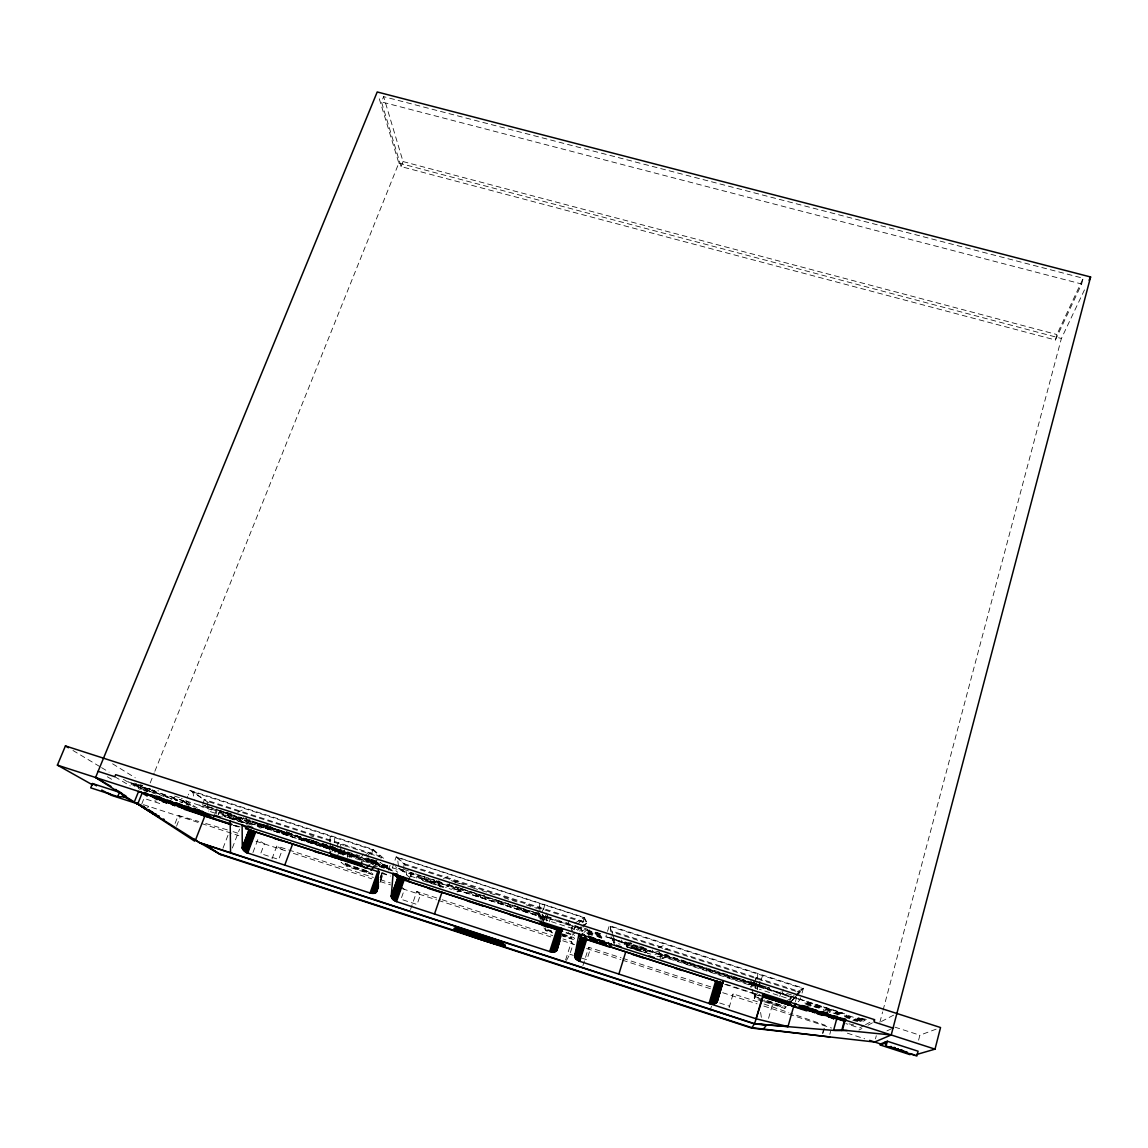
<?xml version="1.0" encoding="UTF-8"?>
<svg xmlns="http://www.w3.org/2000/svg" width="1148" height="1148" viewBox="0 0 1148 1148"><rect width="100%" height="100%" fill="white"/><g stroke="black" fill="none" stroke-linecap="round" stroke-linejoin="round"><path stroke-width="0.75" stroke-dasharray="5 3.75" d="M614.496 943.068L614.496 938.174M612.271 936.165L612.286 931.143L610.406 926.536L803.026 988.6L796.109 995.933M755.528 988.356L755.671 979.99M757.436 989.519L757.58 980.894M757.608 979.172L757.694 973.992L756.058 979.402M546.778 920.997L547.223 914.497M542.631 920.294L543.219 911.942M706.321 970.792L706.58 968.438M329.634 841.714L330.366 836.203L330.481 841.269M334.255 842.316L334.872 837.667M709.823 971.925L710.138 969.586M376.056 866.898L372.583 864.085L339.392 853.351L339.894 849.649L346.151 854.499L259.362 826.216L252.244 821.337M411.027 876.943L411.644 872.337M343.769 854.772L345.003 845.746L381.739 857.585L377.821 860.369M403.551 868.433L404.225 863.698L397.38 857.556L398.485 866.066M347.442 857.484L348.504 850.568M337.182 852.39L338.201 846.004M538.756 908.943L539.919 903.462L539.976 918.859M543.607 909.603L544.597 904.983M535.413 912.588L542.731 914.956L541.942 918.63L544.138 921.614M546.477 920.093L547.768 914.109M779.808 996.536L781.372 990.423M782.089 994.398L783.295 989.691M918.601 1040.16L919.878 1035.195L937.356 1028.708M248.671 822.886L386.847 867.371L380.045 862.363L385.412 866.855L383.748 866.467M386.804 867.271L387.407 865.606L386.847 867.371M875.465 1038.868L876.297 1035.711M879.87 1022.28L882.625 1011.89M883.085 1010.154L1061.383 338.488L1085.219 288.32M1081.646 284.015L1083.181 278.247L383.633 96.633L381.48 101.914L401.054 166.575L1055.428 339.995L1081.646 284.015L381.48 101.914M1055.428 339.995L1056.892 334.542L1083.181 278.247M757.092 989.174L758.326 984.64M759.947 982.157L758.67 986.821L759.761 984.711M822.413 1033.559L823.69 1028.881M823.102 1033.114L824.393 1028.407M829.803 1034.291L830.664 1031.162M684.179 963.631L684.093 961.163L664.491 954.835L661.966 956.069L662.339 958.221L664.879 957.389L752.93 986.089L753.805 982.903M754.81 982.085L753.92 985.285L789.924 996.923L791.517 994.972L784.83 992.819M754.997 981.397L756.073 977.522L756.231 987.983L754.939 983.162L753.92 985.285L750.706 980.765M729.396 978.254L730.028 976.015M216.054 814.104L216.857 811.205M798.19 1001.845L800.228 999.607L801.591 994.713M802.05 993.092L803.428 988.184L609.315 925.661L605.814 936.782L800.228 999.607M764.539 1001.874L784.787 1008.446L785.677 1005.275M789.652 1001.601L791.517 994.972M795.406 1001.687L796.698 997.067M768.557 1018.348L773.207 1001.989M762.846 1001.329L754.408 998.602L755.771 993.852M202.981 803.901L204.258 799.453L192.85 791.905L194.457 800.429M729.138 1007.6L733.127 993.881L757.407 1001.759M759.933 981.31L757.694 988.715L754.595 987.711M761.138 980.134L762.53 975.556M611.066 936.682L612.271 939.509L622.56 942.824L623.134 941.288L646.539 948.851L645.994 950.4L659.024 954.619L660.043 951.247M659.899 959.384L661.176 955.696L753.117 985.415M732.926 979.388L733.601 977.163M710.038 1010.929L711.588 1005.906M612.286 940.8L613.706 936.294L609.315 925.661M588.192 934.615L590.101 928.603M582.883 965.698L588.723 947.287L621.097 957.791M566.495 960.431L569.853 954.232L573.082 944.144L571.46 941.69L562.965 938.92M582.495 931.602L580.788 928.603L582.309 923.839M582.811 922.26L584.332 917.496L396.175 856.882L392.343 867.701L397.696 872.25M572.809 925.776L570.743 932.233L576.669 925.575M565.577 960.058L571.46 941.69M541.038 919.06L542.602 914.239L544.855 917.381L542.789 923.724M732.453 995.876L733.127 993.881M449.499 882.927L448.38 886.213L435.752 882.138L433.126 879.626M410.51 909.489L416.781 891.508L440.588 899.228M409.951 876.957L411.486 872.566M416.494 878.062L417.054 876.441L419.063 875.68L416.494 878.062L406.665 874.876L406.234 871.576M388.411 870.084L390.492 864.243M380.146 877.517C384.221 866.266 383.016 877.402 380.06 881.19M384.006 866.683L384.594 865.004L387.378 865.721M380.447 877.546L382.112 872.853M380.218 879.626L382.585 872.954M380.06 882.396L383.36 872.91M371.45 853.983L373.114 849.362L190.037 790.398L188.272 794.904M376.271 861.086C378.897 866.08 366.312 859.866 373.057 859.924M368.178 857.628C366.169 860.699 376.142 863.942 376.501 860.512M360.458 864.387L363.27 856.552M347.184 863.124L346.093 866.123L374.535 875.336L371.034 872.609M357.272 856.695L355.277 855.102L297.562 836.462L299.886 838.14L357.272 856.695L357.875 855.016M336.737 857.226L341.458 846.98M331.93 851.658L333.063 848.544M299.886 838.14L300.503 836.49M290.645 836.031L291.262 834.381M259.534 823.891L265.303 827.88L291.075 836.203L291.692 834.553L288.736 832.573L288.105 834.223L280.514 831.769L281.145 830.119M271.976 858.919L276.783 846.076L373.401 877.431M282.824 833.534L283.298 832.3M283.097 833.591L283.714 831.941M269.737 828.296L270.354 826.632L272.994 828.483L272.377 830.133L262.878 826.072L263.509 824.422M277.055 829.588L279.696 831.453L270.225 828.382L270.856 826.732M272.822 830.305L273.439 828.655L270.627 826.689L262.906 824.651L262.433 825.9M252.947 852.534L257.812 839.676L264.356 843.924L260.696 853.61L278.691 859.465L282.322 849.764L276.783 846.076M265.303 827.88L265.92 826.23L263.064 824.235M250.364 823.475L250.982 821.839L384.594 865.004M341.028 853.753L336.106 848.429L256.018 822.556L251.857 825.053L239.832 821.164L240.434 819.586L237.794 817.347L220.488 811.751L218.823 812.597L218.22 814.162L222.296 816.816M232.355 847.999L239.573 829.129M228.151 813.387L233.647 817.046L245.83 820.978L247.05 817.792M249.288 822.987L246.375 821.896L246.992 820.26L243.132 817.634M222.999 848.185L227.935 835.371M215.135 813.243L217.072 808.249M174.596 796.109L181.398 798.305L181.671 797.616M175.084 823.417L178.241 815.41L198.848 821.48M197.399 808.206L185.904 800.917L187.669 796.396M176.548 826.216L180.322 816.644L178.241 815.41M401.054 166.575L403.048 161.567L383.633 96.633M147.705 807.919L148.365 806.269M141.706 804.117L143.988 798.405L159.457 803.413L154.837 800.658M150.201 782.922L154.205 772.948M154.865 771.284L398.83 163.073L378.252 95.356M571.23 928.761L572.407 925.891M567.528 924.714L569.365 920.294M549.218 921.643L551.054 917.352M450.145 885.366L445.553 887.461L451.322 889.327L455.899 886.902L460.118 891.121L545.687 918.056L455.914 889.528L451.982 885.639M544.855 917.381L546.764 913.004M748.941 984.812L750.06 982.258L753.088 986.936M541.268 920.61L540.263 915.903L541.583 912.904M541.87 912.244L543.463 908.613M752.887 983.449L753.734 981.612M752.93 986.089L754.121 983.563L753.016 987.194L750.06 982.258M435.752 882.138L436.513 880.674M752.069 989.203L754.408 998.602L755.398 996.722L754.609 993.551M757.379 992.963L756.331 994.957L759.632 996.019M400.91 869.667L403.106 871.576L413.079 874.805L413.854 873.355M370.876 864.186L373.99 858.79M360.859 858.159L363.285 854.026M349.609 857.298L352.006 853.294M769.189 987.926L664.448 954.605L659.454 956.944M335.087 852.691L334.542 849.649L336.249 846.837M336.637 846.22L338.717 842.819M233.647 817.046L234.608 815.683L212.724 808.608L211.749 809.971L202.12 806.857L197.714 804.016M361.563 863.066L365.997 857.771M367.116 856.451L372.655 849.836L380.045 856.15L204.258 799.453M375.252 865.291L377.419 862.722M784.787 1008.446L786.251 1006.724L766.764 1000.41M797.099 995.503L803.428 988.184M577.846 924.24L583.758 917.596L586.284 922.418L582.538 925.876M579.553 931.128L581.849 928.545M582.997 927.254L586.456 923.379L405.402 864.989M218.22 814.162L220.488 811.751M790.341 1002.046L794.947 997.153M794.789 997.684L792.35 1000.267L794.545 997.827M792.177 1000.683L795.865 996.808M804.82 1002.993L812.138 1004.758L806.183 1003.438M584.002 932.434L586.413 930.181M581.29 927.039L572.565 935.118L575.119 927.168L540.263 915.903L538.713 913.794M383.561 867.831L386.144 865.692M370.732 863.841L374.722 860.541M829.315 1012.737L830.621 1011.675L823.245 1009.881L830.076 1012.091M833.118 1013.081L840.551 1014.889L834.496 1013.526M364.619 855.59L372.655 849.836L192.85 791.905M372.583 864.085L376.917 861.474M824.551 1025.767L825.254 1025.264L790.484 1013.196M844.282 1015.779L851.816 1017.602L845.674 1016.224M574.818 923.222L583.758 917.596L397.38 857.556M580.658 927.01L576.31 929.736L541.942 918.63L538.799 913.679L542.043 918.371M582.108 926.106L586.456 923.379M852.835 1020.342L860.311 1022.179L859.651 1022.552M853.825 1025.006L846.607 1023.227M866.381 1019.395L858.604 1017.788L865.635 1020.055M797.272 991.786L803.026 988.6M794.086 995.589L788.518 998.674L759.316 989.232M795.492 994.828L799.668 992.503L612.716 932.205M864.028 1025.508L859.465 1027.991L845.832 1023.571M865.549 1024.676L874.661 1019.697M858.905 1030.086L861.933 1028.465M867.988 1025.221L872.537 1022.782M237.722 812.382L244.911 808.68M881.406 1021.476L893.775 1015.076M246.289 823.245L250.494 821.093M787.026 1000.511L795.664 996.22M797.329 993.25L800.3 991.786L612.286 931.143M443.458 878.536L451.336 874.934M886.945 1030.875L893.029 1028.106M313.863 843.235L312.184 842.689M581.103 931.243L587.288 928.603M658.507 947.574L666.141 944.503M654.977 954.419L659.426 952.639M316.145 843.967L314.466 843.436M380.505 866.611L385.427 864.774M330.481 846.564L334.542 849.649L368.178 860.526L371.148 859.422M661.578 958.81L664.922 957.647L664.448 954.605M659.024 954.619L661.607 953.715M314.409 843.694L316.102 844.239M457.478 891.924L460.118 891.121M451.107 885.395L448.38 886.213L445.898 883.802M245.83 820.978L250.121 819.859M660.33 950.831L652.982 952.668L652.408 950.042M664.721 949.726L667.648 949.009M656.9 956.772L668.279 953.916M263.093 827.421L260.166 828.067L254.626 824.307L256.621 822.973L317.939 842.79L323.521 846.951M453.604 889.901L463.993 887.634M454.78 881.664L457.837 880.99M257.31 826.66L268.058 824.594M246.547 817.95L240.19 819.155L233.403 814.606M644.415 952.295C647.042 954.131 646.812 950.673 644.415 950.601M367.575 859.307L375.898 862.191M370.933 861.287L376.314 863.153M318.929 845.143L320.938 845.803L317.666 844.584L321.024 845.703M337.469 850.955L338.445 851.285M344.013 853.021L341.329 852.017M142.381 785.361L140.271 784.931M275.721 829.373L270.167 827.837L274.3 828.913M337.584 850.969C334.412 850.367 343.037 852.62 336.608 850.611M322.445 846.047L321.813 845.803M182.216 798.534L181.398 798.305M309.415 841.886L310.505 842.302L308.023 841.441L311.739 842.718L308.812 841.613M140.917 785.146L142.165 785.433M235.656 819.514L236.689 819.658L229.657 817.218L237.823 820.088L228.509 816.773L230.404 817.807M376.444 861.43L374.707 860.943M244.036 822.714L238.798 819.399M440.086 885.84L437.704 883.486M204.401 805.222L205.219 805.437M643.784 947.473L638.288 945.708M627.425 945.105C625.617 944.33 627.31 947.43 628.501 947.086M403.048 161.567L1056.892 334.542M398.83 163.073L1061.383 338.488M329.792 848.444L328.141 847.942L331.399 849.19M225.941 812.468L227.132 812.813M231.064 814.119L230.317 813.832M223.243 814.348L222.411 814.205L226.357 816.802M330.107 848.774L329.318 848.386L330.064 848.372M627.339 945.019L628.085 945.306M627.856 945.235C624.942 943.369 626.162 947.258 628.343 947.1M645.233 952.553L630.51 947.746M205.722 823.503L228.05 830.076M421.416 878.177L419.537 877.646L423.784 880.573M440.043 885.897L424.459 880.803M323.033 846.291L321.225 845.617M305.813 840.91L304.45 840.106M230.576 813.975L215.465 809.096M318.771 844.813L319.775 845.143M333.566 849.592L336.106 850.768L332.246 849.262L334.082 849.979M325.645 847.253L327.854 848.042L323.793 846.349M627.956 945.206L643.454 950.271M439.526 885.725L441.306 886.141L437.044 883.243M404.225 863.698L586.284 922.418M338.918 843.78L206.87 801.175L208.721 811.091M343.539 845.272L340.626 844.325L340.827 854.155M451.078 880.645L474.971 888.365M481.801 890.561L497.156 895.526M503.986 897.722L519.341 902.672M526.171 904.882L533.002 907.078M534.71 907.638L537.408 908.499M454.594 882.023L461.109 884.132M472.789 887.892L479.089 889.93M310.505 835.773L313.662 836.792M341.946 852.218C347.701 853.925 343.525 853.452 344.041 853.007M330.667 848.573L331.944 849.362M305.21 840.723L303.818 839.891M313.892 843.522L311.596 842.503M235.053 819.457L231.48 818.223M894.866 1027.13L919.878 1035.195M403.766 869.395L408.832 871.031L413.079 874.805M226.773 812.468L231.752 814.075M213.887 808.536L206.683 806.255L213.284 808.508M308.941 839.202L315.686 841.384M322.445 843.565L329.189 845.746M456.717 886.959L461.697 888.566M514.247 905.614L520.934 907.781L520.274 906.949M584.275 928.201L587.661 929.292M628.745 942.623L631.931 943.656L627.181 942.192M751.596 982.243L769.763 988.069M219.914 810.646L226.529 812.784M250.178 820.418L240.047 817.146L248.829 822.815M251.857 820.949L261.974 824.221M277.185 829.272L280.543 830.348M287.273 832.4L297.404 835.672M314.265 841.111L359.812 855.82M366.556 858.001L376.673 861.273M410.295 872.222L413.567 873.284M415.476 873.872L434.905 880.157M437.575 880.99L443.472 883.501L416.925 874.389M447.189 884.147L452.14 885.754M533.734 912.043L455.426 886.787L462.917 889.815M550.81 917.668L544.109 915.501L544.669 916.291M558.014 919.993L561.874 921.844L555.173 919.677M566.136 922.619L571.647 925.015L564.931 922.849M575.335 925.589L580.816 927.957L574.1 925.79M600.734 933.769L593.975 931.588L601.078 934.501M734.634 977.048L745.439 980.535M481.988 895.555L537.436 913.464M336.594 848.817L321.282 843.866L326.821 848.013M485.819 897.205L492.449 899.343L491.688 898.482M685.27 961.55L749.974 982.458L751.854 985.687L751.065 987.424L749.041 984.597M752.5 983.162L769.433 988.643M273.439 828.655L266.192 826.287L265.561 827.923L262.878 826.072M283.441 831.884L291.692 834.553M409.721 872.652L414.629 874.231M453.058 886.643L445.539 883.616M524.765 909.819L531.424 911.971L530.807 911.168M546.333 916.822L551.356 918.443M591.564 931.43L584.432 928.517M608.239 937.27L842.847 1013.067M149.47 789.178L128.389 781.917L150.201 789.637M185.904 800.917L369.24 860.153L377.362 866.754M392.343 867.701L580.788 928.603M844.698 1013.842L606.374 936.84L605.01 933.841M857.585 1018.305L864.573 1020.558M857.312 1018.491L864.286 1020.744M325.53 846.908L327.18 847.439M421.546 878.163L437.216 883.243M237.837 819.069L221.736 813.989L225.711 816.601M436.312 882.999L420.168 877.89L423.167 880.329M250.006 823.231L390.908 869.18L383.36 866.152M145.882 789.953L152.024 791.948L143.873 788.733L147.288 791.187L144.232 790.211M145.294 789.982L139.166 788.002L141.175 789.221M153.832 792.751L147.69 790.771L149.671 791.962M159.644 794.631L164.652 796.812L161.581 795.822M167.048 797.028L173.563 799.697L170.492 798.707M190.252 804.533L184.067 802.538L192.075 805.695M807.116 1004.07L811.22 1005.39L805.638 1004.184M813.846 1006.251L820.705 1008.461L813.372 1006.681M845.143 1016.382L850.639 1018.161L844.541 1016.784M443.874 886.916L438.866 885.295L436.972 881.477L443.286 887.332L421.259 880.215L417.054 876.441L439.426 883.673L438.866 885.295L442.554 888.753M586.542 932.865L593.516 935.706L586.944 933.582M152.727 792.952L155.784 793.942M179.547 801.648L182.618 802.639L174.582 799.482L176.462 800.658M210.299 811.607L216.628 813.659M143.328 790.111L147.905 791.589M228.481 817.634L243.103 822.427M392.803 870.902L386.446 868.849L387.565 869.782M613.132 938.748L613.348 942.034L620.121 944.216M647.974 953.227L650.744 954.117M384.365 868.204L378.022 866.152L379.17 867.099M628.989 947.315L641.33 951.305M807.159 1004.974L810.56 1006.079M847.023 1017.889L849.764 1018.778M639.666 951.147L625.043 946.426L624.024 943.656L626.378 942.996L623.508 945.321L624.024 943.656L647.113 951.132L647.773 953.773M758.871 994.613L763.348 996.737M235.34 825.398L240.449 827.048M381.753 872.81L386.862 874.475M566.38 932.52L573.168 934.716M726.067 984.281L760.091 995.302M233.546 825.269L240.377 827.478M381.925 873.327L390.449 876.082M565.835 932.937L574.646 935.749M724.732 984.353L760.55 995.947M233.446 825.369L240.176 827.55M366.47 870.6L341.013 862.349L346.093 866.123L345.562 863.167M562.19 933.812L573.799 937.572L575.535 940.298L562.448 936.065M548.242 929.751L551.485 930.798M562.836 934.486L570.943 937.112L571.977 938.691L562.003 935.462M755.398 996.722L758.641 997.784M762.516 999.492L757.479 997.87L757.063 998.645L781.802 1007.011L782.606 1006.021L764.181 1000.037M546.907 929.937L553.695 932.147M561.774 934.759L571.46 937.902M345.39 864.831L369.111 872.523M765.529 1001.113L782.204 1006.509M543.922 927.9L546.089 930.755L552.633 932.879M233.073 831.64L239.674 833.792M380.189 879.626L390.349 882.927M442.281 899.774L552.762 935.62M622.804 958.336L711.416 987.093M143.4 804.662L238.856 835.644M255.904 841.183L286.584 851.142M293.4 853.351L371.809 878.808M380.332 881.564L390.55 884.893M402.489 888.767L436.57 899.831M438.278 900.376L550.767 936.897M562.707 940.772L574.631 944.646M586.571 948.521L620.652 959.585M622.36 960.13L710.999 988.902M722.68 992.69L757.02 1003.84M763.836 1006.064L831.511 1028.034M847.353 1033.171L864.674 1038.796M326.348 847.253L327.266 847.698M569.853 954.232L573.268 955.351M581.792 958.121L586.901 959.785L590.115 949.669L588.723 947.287M719.653 1002.993L729.454 1006.193M643.44 950.2L645.391 951.046L645.793 952.567M158.639 790.958L157.85 790.671M250.982 821.839L246.992 820.26M643.698 950.357L644.444 950.544M134.56 783.123L136.655 783.84M228.352 817.663L227.419 817.333M763.994 1003.998L788.834 1012.622M227.591 817.333L226.658 816.96M202.263 804.791L205.09 805.738M373.33 860.469L371.536 859.608M552.03 932.219L547.237 930.052M630.611 942.723L631.572 943.111M239.444 819.643L243.921 822.513M337.67 851.113L339.664 851.73M107.295 776.751L113.408 780.353M72.941 750.462L100.034 766.721M101.541 767.625L109.06 772.13M114.829 776.722L130.212 785.935M123.338 779.305L140.243 789.48M112.59 763.807L135.263 777.827M165.499 796.54L167.421 797.716M188.329 805.236L186.493 804.074L194.457 807.216M204.545 805.293L211.749 809.971M190.037 790.398L208.534 802.61M238.641 816.687L246.375 821.896M256.018 822.556L263.724 827.851M267.527 826.503L270.225 828.382M267.627 825.111L273.281 829.071M274.96 828.899L281.174 833.261M278.29 829.975L284.446 834.323M285.651 832.329L291.075 836.203M286.125 831.08L288.851 833.032M295.997 835.701L301.91 839.963M299.341 836.777L305.181 841.025M333.637 846.98L338.976 851.084M337.928 849.836L342.42 853.294M365.724 858.532L368.178 860.526M400.523 886.227L404.44 889.399L400.968 899.257L417.04 904.495L420.484 894.608L416.781 891.508M374.851 863.425L382.413 866.453L381.265 865.506M373.114 849.362L383.805 858.517M395.414 866.596L396.534 867.558M406.665 874.876L409.779 877.589M396.175 856.882L405.416 865.176M345.677 853.423L348.949 854.485M423.497 876.512L424.516 877.445M438.723 880.688L442.525 884.319M465.643 890.087L473.105 893.101L472.273 892.226M475.731 893.345L483.164 896.358L482.375 895.497M475.215 893.359L478.472 896.818M481.859 897.908L478.644 894.479L456.23 887.232L453.977 888.509L457.019 891.522L459.774 890.776L541.325 917.137L542.975 919.806L539.015 913.98L543.277 920.222M483.925 895.11L484.714 895.985M495.118 899.63L502.494 902.629L501.776 901.783M496.984 900.391L499.925 903.763M500.442 901.51L503.326 904.854M505.507 903.031L512.855 906.016L512.18 905.184M514.519 905.959L521.838 908.943L521.192 908.125M519.7 907.738L522.297 910.981M523.158 908.857L525.712 912.086M534.308 912.316L541.583 915.272L541.009 914.468M339.521 853.122L336.106 848.429L339.392 853.351M542.731 914.956L545.4 918.687M568.36 932.606L568.891 933.439M537.608 911.612L540.263 915.903M237.794 817.347L239.832 821.164M332.418 845.602L334.542 849.649M584.332 917.496L587.633 923.839M341.903 852.892L343.195 855.404M613.348 942.034L614.481 944.689M621.513 940.069L622.56 942.824M545.444 927.713L546.089 930.755M537.938 912.732L539.302 919.089M329.132 845.531L330.237 851.701M660.416 953.299L660.904 956.112M760.593 1012.393L761.382 1017.458M610.406 926.536L610.951 934.989M330.509 842.962L330.71 851.4M754.15 981.64L754.236 986.735M754.336 993.508L754.408 998.602M687.638 962.311L687.666 964.765M543.894 916.291L543.908 919.605M142.151 785.677A10.777 0.818 19.5 0 1 137.774 784.385M353.971 856.221L357.631 857.542L353.971 856.221M647.113 951.132L646.597 952.783L644.875 948.966L647.113 951.132M356.411 857.111L355.22 856.609L356.411 857.111M806.714 1002.118L813.645 1004.356L806.714 1002.118M814.793 1005.619L821.681 1007.858L814.793 1005.619M816.3 1005.232L823.231 1007.47L816.3 1005.232M824.766 1008.848L831.669 1011.072L824.766 1008.848M826.33 1008.475L833.276 1010.714L826.33 1008.475M834.74 1012.077L841.656 1014.315L834.74 1012.077M836.375 1011.718L843.321 1013.971L836.375 1011.718M846.578 1015.033L845.961 1015.449L853.538 1017.286L846.578 1015.033M425.678 880.301L435.02 883.53L425.678 880.301M854.37 1019.352L853.725 1019.754L861.258 1021.591L854.37 1019.352M855.561 1018.807L854.916 1019.209L862.492 1021.06L855.561 1018.807M858.245 1017.903L856.652 1018.893L863.612 1021.132L865.262 1020.17L858.245 1017.903M632.462 947.545L639.623 949.941L632.462 947.545M307.506 841.226L305.454 840.58L307.506 841.226M631.443 947.143L640.814 950.372L631.443 947.143M426.984 880.717L433.815 883.171L426.984 880.717M133.771 784.041L131.604 783.151L133.771 784.012M267.168 827.866L268.661 828.669L265.159 827.278L267.168 827.866M287.201 834.395L283.771 833.118L287.201 834.395M351.058 855.16L352.967 856.15L351.058 855.16M403.536 870.084L396.993 867.96L404.627 871.031L403.536 870.084M150.775 789.15L148.365 788.375L155.339 791.288L150.775 789.15M592.095 931.975L585.38 929.808L592.468 932.707L592.095 931.975M599.959 934.558L593.243 932.391L600.304 935.276L599.959 934.558M138.521 786.165L132.336 784.156L140.558 787.399L138.521 786.165M147.145 788.963L140.946 786.954L149.14 790.183L147.145 788.963M156.128 791.862L149.914 789.853L158.094 793.067L156.128 791.862M165.154 794.789L158.941 792.78L167.091 795.995L165.154 794.789M174.338 797.76L168.11 795.751L176.247 798.951L174.338 797.76M183.924 800.859L177.682 798.836L185.789 802.036L183.924 800.859M380.275 864.329L373.817 862.234L381.437 865.291L380.275 864.329M387.881 866.826L381.423 864.731L389.014 867.773L387.881 866.826M593.042 933.195L586.37 931.042L593.416 933.912L593.042 933.195M600.863 935.764L594.176 933.611L601.208 936.481L600.863 935.764M240.434 819.586L218.823 812.597L225.955 817.261L247.251 824.149L240.434 819.586M141.477 787.959L135.321 785.964L143.486 789.178L141.477 787.959M158.984 793.627L152.813 791.618L160.935 794.818L158.984 793.627M167.967 796.54L161.782 794.531L169.89 797.731L167.967 796.54M177.108 799.496L170.909 797.487L178.988 800.673L177.108 799.496M186.636 802.567L180.437 800.558L188.487 803.744L186.636 802.567M592.856 934.013L586.212 931.86L593.215 934.716L592.856 934.013M601.71 936.84L595.066 934.702L602.054 937.543L601.71 936.84M382.758 866.869L376.386 864.803L383.906 867.816L382.758 866.869M391.238 869.581L384.853 867.515L392.358 870.514L391.238 869.581M601.954 937.83L595.353 935.692L602.284 938.519L601.954 937.83M367.747 871.461L344.242 863.841L351.188 867.314L370.46 873.571L367.747 871.461"/><path stroke-width="1.5" d="M378.61 869.079L376.946 891.221L374.865 893.216L370.072 893.015L246.275 852.548L242.285 848.071L242.128 824.91L250.278 830.291L379.4 872.093L371.794 893.417M391.267 896.057L393.09 873.757L398.557 878.306L561.932 931.215L556.809 929.564L549.705 951.549L396.519 901.625L392.673 899.257L391.267 896.057L397.768 877.66L404.096 880.1L396.519 901.625M144.591 808.135L135.966 802.825L199.192 842.489L220.545 854.586L751.639 1028.091L754.58 1023.686L763.994 993.795L762.588 996.206L793.713 1006.208L788.002 1026.585L756.116 1018.793L579.726 961.321L575.894 958.924L574.674 956.27L578.965 933.912L581.046 937.414L722.666 983.276L723.297 980.622L717.113 1001.946L714.386 1003.811L709.062 1003.467L715.663 981.009L722.781 982.817L717.113 1001.946M561.229 928.172L557.196 949.898L554.771 951.821L549.705 951.549M916.448 1054.553L935.017 1049.143L940.542 1027.532L65.422 745.942L57.4 765.128L92.572 784.888M869.653 1040.404L880.588 1043.963L887.318 1041.25L918.084 1051.224L916.85 1056.031L886.055 1046.043L884.921 1042.212M886.055 1046.043L887.318 1041.25M751.639 1028.091L874.618 1042.025L891.221 1034.965L1090.6 276.984L377.218 91.969L95.585 777.483L134.302 802.05L138.592 791.403L204.818 816.099L231.752 824.824M914.755 1055.041L910.292 1053.591L910.02 1054.653L880.315 1045.01L880.588 1043.963M842.431 1030.072L845.158 1020.055L836.749 1018.778L833.62 1030.215L842.431 1030.072L891.221 1034.965M841.714 1030.502L844.411 1020.529M787.298 1004.113L794.1 1006.322L794.976 1003.237M756.116 1018.793L762.114 997.813M709.981 1003.725L716.582 981.296M710.913 1003.912L717.486 981.583M711.832 1004.012L718.361 981.841M712.736 1004.026L719.179 982.071M713.582 1003.955L719.954 982.286M713.984 1003.883L720.298 982.387M714.386 1003.811L720.643 982.473M715.118 1003.582L721.26 982.631M715.764 1003.266L721.791 982.745M716.036 1003.079L721.992 982.774M716.309 1002.893L722.35 982.832M716.768 1002.448L722.609 982.86M618.858 974.078L625.76 951.893M722.666 983.19L610.392 946.827L611.339 943.814M578.979 961.048L585.997 939.007L580.745 936.912L574.717 955.782M579.726 961.321L586.743 939.251L585.997 939.007M574.674 956.27L580.831 936.983M574.804 957.059L581.017 937.098M574.89 957.332L581.29 937.242M575.134 957.877L581.663 937.399M575.464 958.408L582.108 937.6M575.894 958.924L582.624 937.801M576.396 959.427L583.213 938.031M576.956 959.9L583.858 938.26M577.587 960.331L584.533 938.504M578.276 960.718L585.265 938.763M550.595 951.792L557.698 929.851M551.499 951.965L558.559 930.11M552.375 952.065L559.392 930.354M553.236 952.065L560.167 930.583M554.039 951.979L560.884 930.784M554.412 951.907L560.669 932.477M554.771 951.821L560.999 932.549M555.445 951.577L561.042 934.228M556.034 951.261L560.898 936.194M556.522 950.874L559.693 941.044M556.723 950.644L559.851 940.93M434.489 914.009L441.951 892.369M540.895 924.269L408.401 881.363L409.434 878.421M391.281 896.574L397.911 877.761M391.482 897.363L398.155 877.89M391.568 897.636L398.485 878.048M391.855 898.181L398.901 878.22M392.229 898.726L399.389 878.421M392.673 899.257L399.949 878.65M393.204 899.759L400.552 878.88M393.778 900.219L401.212 879.124M394.41 900.649L401.915 879.368M395.084 901.037L402.632 879.612M395.787 901.367L403.364 879.87M370.072 893.015L377.721 871.562M370.933 893.259L378.582 871.834M372.641 893.503L378.438 877.216M373.43 893.488L378.036 880.588M374.176 893.402L378.151 882.252M374.521 893.316L378.453 882.252M374.865 893.216L378.209 883.817M375.468 892.957L378.438 884.62M375.984 892.627L378.496 885.969M376.415 892.226L378.395 887.074M284.718 865.205L292.625 844.01M247.667 853.136L255.688 832.042L249.116 829.516L242.242 847.554M242.285 848.071L249.303 829.631M242.429 848.602L249.604 829.774M242.544 848.874L249.79 829.861M242.659 849.147L249.977 829.947M242.974 849.692L250.422 830.148M243.362 850.238L250.938 830.348M243.835 850.768L251.527 830.578M244.366 851.271L252.158 830.822M244.954 851.744L252.833 831.066M245.6 852.175L253.521 831.31M246.275 852.548L254.239 831.568M246.964 852.878L254.971 831.812M231.925 824.293L213.198 818.237L214.489 814.908M195.461 840.121L204.818 816.099M137.76 802.839L137.387 803.787L111.198 795.277L101.742 790.054M122.248 795.937L137.731 804.016L141.979 793.426M117.742 796.626L119.492 792.321L92.486 783.553L90.721 787.844L117.742 796.626L125.577 797.013L125.979 796.052L120.784 793.067M1089.065 280.227L1090.6 276.984M900.448 1050.162L899.286 1049.903M150.144 811.751L151.995 812.899L152.469 812.181M155.683 814.205L155.195 814.922L156.214 814.52M763.147 1029.325L766.706 1024.906L835.5 1030.56L847.167 1030.545M370.947 870.414L374.176 866.568M794.1 1006.322L796.152 1004.084M788.69 1004.141L791.13 1001.558M791.087 1001.458L787.628 1005.088L789.178 1003.266L762.401 994.599M788.489 1004.572L790.943 1001.974M800.744 1005.935L808.866 1007.226M801.72 1005.49L807.188 1006.681M805.265 1009.81L806.283 1008.805L799.668 1006.653L798.707 1007.7L803.614 1009.293M807.776 1010.642L808.823 1009.623L815.453 1011.775L814.348 1012.766M580.371 935.807L582.782 933.554M820.117 1011.646L826.833 1013.813M369.398 864.946L365.408 868.232L360.458 864.387L330.782 854.772L330.237 851.701M833.362 1018.936L834.653 1017.989L827.493 1016.238L834.108 1018.376M836.533 1016.97L829.287 1015.191L837.71 1016.568M836.447 1019.941L837.753 1019.008L844.411 1021.16M840.293 1017.989L845.933 1019.237M828.956 1037.433L829.731 1036.96L751.897 1027.704L218.651 853.509L208.204 846.808M880.315 1045.01L884.634 1043.288M890.059 1047.292L889.27 1046.99L891.264 1046.502M907.092 1052.013L904.839 1052.099M894.364 1048.181L895.311 1048.497M895.512 1048.798A14.006 0.976 17.6 0 0 898.281 1049.789A46.451 3.3 17.6 0 0 901.539 1050.908L905.198 1051.955M903.376 1051.539L904.093 1051.74L902.629 1051.008L905.571 1051.712M899.358 1050.233L901.41 1050.678M900.305 1050.477L897.621 1049.602A13.03 0.918 17.6 0 1 893.646 1048.354M903.074 1051.338L902.414 1051.224M199.192 842.489L754.58 1023.686L788.002 1026.585M766.577 1025.064L754.423 1023.916L214.475 847.741L199.924 842.905L193.682 838.958M754.58 1023.686L766.706 1024.906M901.51 1050.879L901.74 1050.922M898.296 1049.53L896.301 1048.885L898.281 1049.401M892.484 1047.564L893.876 1047.722M891.25 1047.292L890.346 1046.574M897.248 1049.085L897.463 1049.157M899.601 1049.86L900.462 1050.147M775.345 1000.841L836.749 1018.778M892.627 1047.737L893.905 1048.196A14.006 0.976 17.6 0 0 894.679 1048.497M901.496 1049.99L901.582 1050.018A14.824 1.048 17.6 0 1 900.706 1049.875M903.849 1051.625L903.892 1051.64A46.451 3.3 17.6 0 1 902.012 1051.066M762.588 996.206L793.713 1006.208M898.109 1049.143L898.037 1049.114A14.795 1.048 17.6 0 1 897.521 1048.942M98.125 771.327L114.829 776.722L115.661 774.67L874.661 1019.697L874.059 1021.978L893.029 1028.106M156.515 796.066L161.05 797.53M822.886 1011.761L827.952 1013.397L821.796 1012.192M215.637 815.554L220.33 817.075M247.925 826L252.689 827.536M151.565 795.004L156.085 796.468M158.424 797.229L164.465 799.18M167.149 800.056L171.683 801.519M175.917 802.897L181.972 804.848M186.349 806.283L189.377 807.259M194.141 808.795L200.197 810.761L198.432 809.641M393.018 873.197L397.725 874.719L396.648 873.815M616.16 945.235L621.154 946.842M648.95 955.839L654.044 957.489M169.273 800.945L175.644 803.557M186.923 806.685L193.251 809.268M393.463 873.571L399.217 875.996M595.295 938.791L588.45 936.022M597.85 939.595L604.336 941.69L604.02 941.016M845.344 1019.625L839.116 1018.376L845.818 1020.543M57.4 765.128L935.017 1049.143M845.516 1020.701L838.255 1018.922L844.928 1021.089M562.649 929.607L539.976 922.275L542.272 925.302L547.323 926.938M395.472 875.737L402.718 878.622M561.128 929.607L542.76 923.652L548.357 926.795L562.577 931.401M396.534 876.627L404.168 879.856L398.012 877.861M762.774 995.201L785.419 1002.534L784.572 1003.596L763.348 996.737M799.252 1007.083L805.853 1009.221M808.379 1010.039L814.98 1012.177M817.936 1013.139L825.053 1014.875L818.409 1012.737L817.276 1013.713L822.212 1015.306M543.076 924.427L561.702 930.454M799.108 1007.27L805.695 1009.408M808.221 1010.226L814.807 1012.364M817.749 1013.311L824.35 1015.449M828.942 1016.941L833.907 1018.549M162.542 801.591L166.977 803.026L156.673 798.463L164.494 801.534M172.229 804.734L175.185 805.695L164.939 801.146M177.825 806.542L183.752 808.465L173.563 803.944M335.359 857.384L359.755 865.291M762.444 995.775L784.988 1003.079M245.543 828.712L334.082 857.384M579.97 936.912L586.757 939.121L584.203 934.601M184.082 809.254L230.131 824.164M274.487 838.528L281.303 840.738M313.705 851.228L320.536 853.438M427.974 888.236L439.914 892.111M467.207 900.936L482.547 905.915M509.841 914.755L521.78 918.615M586.585 939.609L610.463 947.344M632.634 954.519L642.866 957.834M675.282 968.338L682.099 970.548M794.66 1006.997L806.599 1010.871M762.301 996.665L773.68 1000.353L773.092 999.607M894.335 1047.435L895.067 1047.679M901.166 1049.746L901.926 1049.99M106.334 792.622L110.265 793.914M897.334 1048.885L897.334 1048.885A14.824 1.048 17.6 0 0 898.238 1049.1M889.313 1046.947L905.973 1052.357M893.704 1047.579L894.794 1047.966M341.372 859.981L334.14 856.336L358.305 864.171L361.19 866.396M892.039 1047.464L893.288 1047.952M143.529 806.513L144.304 806.958L143.055 806.269M163.188 818.955L164.164 819.356M92.486 783.553L96.547 785.849M95.585 777.483L110.954 786.366M150.905 812.21L151.292 812.368M143.414 807.503L142.122 806.642L144.017 807.905M143.83 807.675L143.084 807.274M158.151 815.783L159.17 816.357L158.453 815.798M65.422 745.942L68.435 747.75M140.989 792.378L147.145 796.052M144.849 792.264L157.132 799.668M152.627 796.095L150.704 794.933L158.611 798.032M160.95 798.793L159.055 797.645L166.948 800.744M154.693 813.702L156.831 814.994L150.331 811.105A244.639 3.014 32.1 0 1 148.192 809.77M167.766 800.457L169.631 801.605M169.875 802.509L162.04 799.439L172.745 804.203M151.22 811.421L148.58 809.77M144.002 807.747L145.552 808.723M150.732 812.138L148.106 810.488M184.641 808.235L192.362 811.263L182.231 806.757L189.994 809.799M178.356 804.432L176.519 803.299L184.369 806.384M178.528 805.308L170.708 802.237L181.341 806.987M148.264 810.603L149.57 811.421M145.165 808.465L146.628 809.397M185.416 806.197L187.224 807.317M193.409 811.091L201.101 814.104L191.042 809.613L198.776 812.655M146.083 808.91L149.039 810.775M145.653 809.096L158.711 817.032L151.895 812.583M196.48 810.301L194.715 809.197L202.522 812.267M202.565 814.047L210.242 817.06L200.24 812.583L207.96 815.611M147.762 810.101L149.183 810.976M146.958 809.785L135.966 802.825L194.715 841.183M201.704 810.933L213.198 818.237M143.256 806.542L146.14 808.379M117.928 790.8L121.803 793.254M116.637 789.982L115.69 789.379M151.995 812.899L155.741 815.238M144.318 808.12L144.921 808.508C145.509 806.283 144.519 810.086 143.299 807.46M148.853 810.804L150.388 811.751M205.679 845.043L220.545 854.586M149.857 811.435L152.612 813.243L152.627 812.181M136.024 802.897L137.731 804.016M137.157 802.61L138.607 803.557M330.782 854.772L334.829 857.771M403.048 876.799L408.401 881.363M599.285 940.987L606.029 943.713L597.993 939.868L604.766 942.623M608.426 942.522L610.392 946.827M230.188 821.05L230.547 852.72M901.682 1050.248A13.805 0.976 17.6 0 1 900.348 1049.832M141.749 805.753A244.639 3.014 32.1 0 1 139.582 804.404M459.631 931.071A26.878 1.593 18.6 0 1 461.152 929.406A26.878 1.593 18.6 0 1 493.841 940.083A26.878 1.593 18.6 0 1 503.14 945.278M499.71 944.503A26.878 1.593 18.6 0 1 494.96 943.211M493.611 942.824A26.878 1.593 18.6 0 1 490.727 941.963M481.227 938.949A26.878 1.593 18.6 0 1 476.305 937.285M474.684 936.725A26.878 1.593 18.6 0 1 469.977 935.046M468.484 934.515A26.878 1.593 18.6 0 1 464.294 932.937M461.955 929.923A23.749 1.406 18.6 0 1 491.287 939.365A23.749 1.406 18.6 0 1 500.428 944.302M486.766 940.542A23.749 1.406 18.6 0 1 483.939 939.638M482.504 939.179A23.749 1.406 18.6 0 1 476.707 937.227M475.286 936.739A23.749 1.406 18.6 0 1 471.111 935.261M466.088 933.381A23.749 1.406 18.6 0 1 461.97 931.731M459.042 930.425A23.749 1.406 18.6 0 1 459.013 929.277M460.262 931.243A26.031 1.535 18.6 0 1 463.261 930.052A26.031 1.535 18.6 0 1 496.754 941.274A26.031 1.535 18.6 0 1 499.093 944.259M497.687 943.9A26.031 1.535 18.6 0 1 494.487 943.01M493.181 942.637A26.031 1.535 18.6 0 1 490.383 941.805M488.919 941.36A26.031 1.535 18.6 0 1 470.278 935.103M468.843 934.587A26.031 1.535 18.6 0 1 461.639 931.817M800.515 1006.122L807.173 1008.274L800.515 1006.122M809.727 1009.106L816.386 1011.273L809.727 1009.106M810.431 1008.518L817.118 1010.685L810.431 1008.518M819.371 1012.235L826.043 1014.387L819.371 1012.235M829.014 1015.363L835.687 1017.515L829.014 1015.363M466.949 933.338L464.122 932.233L466.949 933.338M470.953 934.759L459.831 930.598L491.244 941.604L470.953 934.759M595.439 939.078L588.981 936.983L595.783 939.738L595.439 939.078M159.715 798.678L153.732 796.741L161.595 799.826L159.715 798.678M185.416 807.015L179.404 805.064L187.21 808.135L185.416 807.015M194.285 809.885L188.258 807.934L196.05 810.99L194.285 809.885M203.54 812.87L197.513 810.933L205.262 813.975L203.54 812.87M400.322 876.484L394.094 874.46L401.37 877.373L400.322 876.484M596.3 940.054L589.871 937.973L596.644 940.714L596.3 940.054M596.573 940.987L590.172 938.906L596.903 941.633L596.573 940.987M605.943 943.972L599.529 941.905L605.943 943.972M597.032 941.905L590.675 939.853L597.376 942.551L597.032 941.905M606.359 944.89L599.988 942.824L606.359 944.89M494.358 941.862L490.626 940.657L499.179 944.201L494.358 941.862M465.514 933.855A23.749 1.392 18.6 0 0 501.863 945.105A23.749 1.392 18.6 0 0 471.469 933.338A23.749 1.392 18.6 0 0 465.514 933.855M463.62 933.367A26.892 1.579 18.6 0 0 504.804 946.11A26.892 1.579 18.6 0 0 470.436 932.807A26.892 1.579 18.6 0 0 463.62 933.367M464.122 933.511A26.031 1.535 18.6 0 0 504.015 945.837A26.031 1.535 18.6 0 0 470.723 932.951A26.031 1.535 18.6 0 0 464.122 933.511"/></g></svg>
